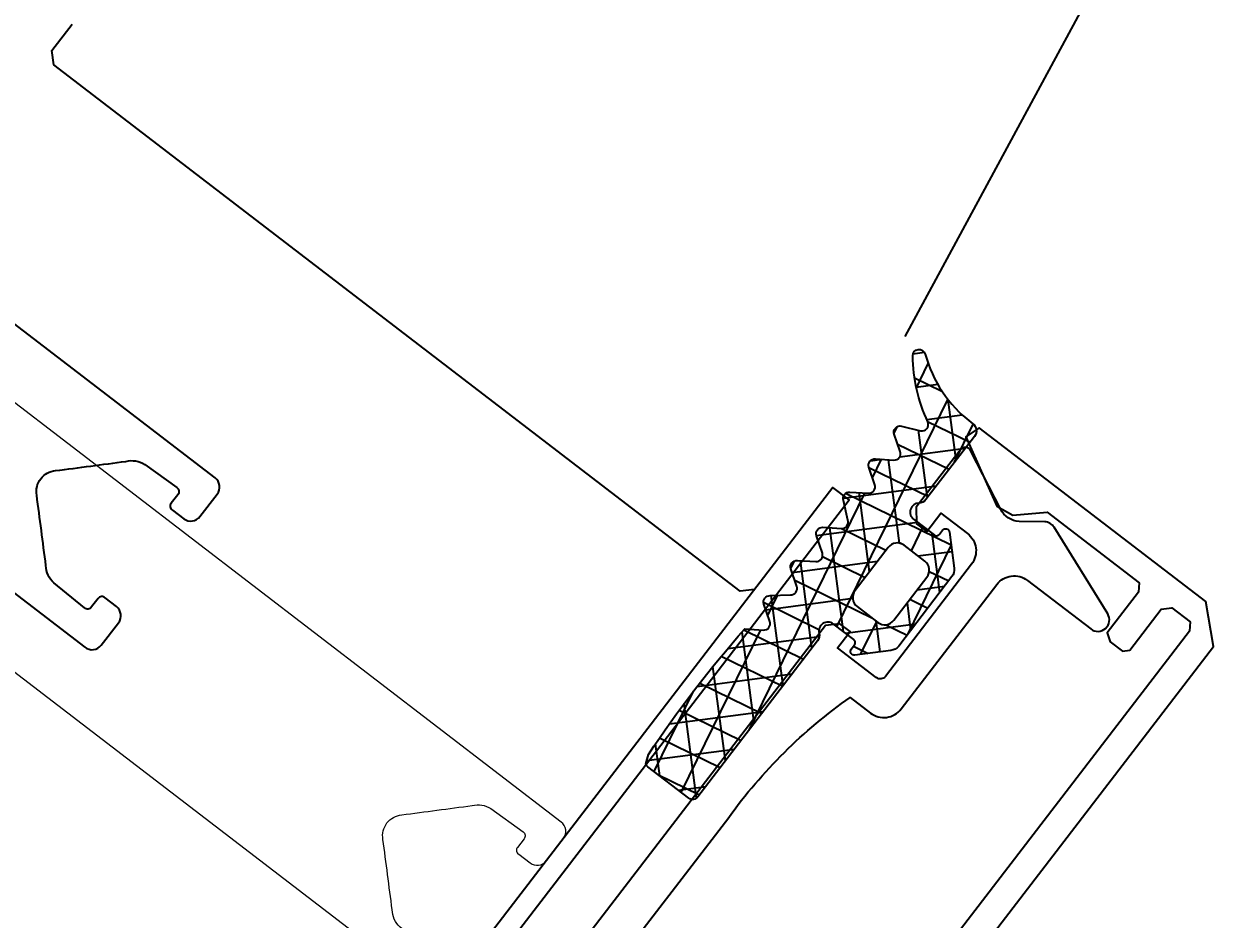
# Model space of a CAD drawing. Header units: millimetres. Extents: x -222892 to 671268, y 0 to 135099.
# Drawn here: x 80359.5 to 80416, y 109721.3 to 109763.7 of the extents above; entities that cross this region are included whole.
import ezdxf
from ezdxf import colors
from ezdxf.entities.mleader import LeaderData, LeaderLine
from ezdxf.math import Vec2, Vec3

# ---------------------------------------------------------------- set-up
doc = ezdxf.new("R2010")
doc.units = ezdxf.units.MM
for name, color, linetype in [('_TEXT', 7, 'Continuous'), ('АР_новое окно', 155, 'Continuous'), ('АР_Сущ Несущая стена', 216, 'Continuous')]:
    doc.layers.add(name, color=color, linetype=linetype)
doc.layers.add('АР_Окна', color=4, linetype='Continuous', lineweight=5)
doc.layers.add('АР_Подоконники', color=163, linetype='Continuous', lineweight=5)
doc.styles.add('ISOCPEUR', font='isocpeur.ttf', dxfattribs={"width": 0.85})

# ---------------------------------------------------------------- blocks, each defined once
blk = doc.blocks.new('_DotSmall')
at = {"color": 0, "linetype": 'ByBlock', "const_width": 0.5}
blk.add_lwpolyline([(-0.0625, 0, 1), (0.0625, 0, 1)], format="xyb", close=True, dxfattribs=at)
blk = doc.blocks.new('стойка витр.')
h = blk.add_hatch()
h.set_pattern_fill('ANSI37', scale=0.5, angle=-69.23283665521843)
h.set_pattern_definition([(335.7671633447816, (-69115.91679156918, 318510.7132420751), (0.6515825639889636, 1.447617495164233), []), (65.76716334478155, (-69115.91679156918, 318510.7132420751), (-1.447617495164233, 0.6515825639889636), [])])
edge = h.paths.add_edge_path()
edge.add_arc((-61.4231846681505, -46.18171078326122), 0.5487303657935584, 155.7657062155241, 200.7671633447816)
edge.add_line((-61.92355794899049, -45.95647403381008), (-61.2158101547102, -44.38418138318229))
edge.add_arc((-61.04906058835331, -44.45924160668073), 0.1828645893715156, 20.76716334478156, 155.7657062155241)
edge.add_line((-60.87807688978501, -44.39440310015198), (-60.79158864807687, -44.62247867199039))
edge.add_arc((-60.62063568932354, -44.55765182228788), 0.1828317201998032, 200.7671633447816, 290.7671633447816)
edge.add_line((-60.55580883962102, -44.72860478100483), (-59.41573388126562, -44.29627843504568))
edge.add_arc((-59.56703588945675, -43.89728440591716), 0.4267183308264255, -69.23283665521843, 72.29363907948373)
edge.add_arc((-59.30747769982554, -43.08429274379887), 0.4267017864716978, 200.7671633447816, 252.293639079486)
edge.add_line((-59.70645626049372, -43.23558888620755), (-63.00984306025202, -34.52432573194528))
edge.add_arc((-62.72490235927398, -34.41627373836673), 0.3047399585219917, 110.7671633447816, 200.7671633447816)
edge.add_line((-62.83295435277978, -34.13133303751965), (-60.55276270053582, -33.26666451912024))
edge.add_arc((-60.44481104638544, -33.55134061801073), 0.3044569814295733, 76.40287424864536, 110.7671633447816)
edge.add_line((-60.3732352333609, -33.25541671472456), (-60.07017099490622, -33.59351893464918))
edge.add_arc((-108.2133039044274, -55.86215009907028), 53.04387976268197, 16.71140087810911, 24.82292581145404)
edge.add_line((-57.40971669906867, -40.60932389061054), (-57.92081016927841, -41.32469074693654))
edge.add_arc((-57.67080742027611, -41.49902445886983), 0.304784542952794, 145.110888314415, 256.4234383751481)
edge.add_line((-57.74235391136608, -41.79529244099831), (-56.88543317024596, -41.99189640294935))
edge.add_arc((-56.95697966133594, -42.28816438507783), 0.304784542952794, -34.8891116855724, 76.4234383751481)
edge.add_line((-56.70697691233363, -42.46249809701112), (-57.17481998566655, -43.29191928954242))
edge.add_arc((-56.92481723669334, -43.46625300146843), 0.304784542952794, 145.1108883144276, 256.4234383751481)
edge.add_line((-56.99636372778332, -43.76252098359691), (-56.1394429866632, -43.95912494554796))
edge.add_arc((-56.21098947775317, -44.25539292764006), 0.3047845429175452, -34.88911168634446, 76.4234383742182)
edge.add_line((-55.96098672877997, -44.42972663955879), (-56.47208019898972, -45.14509349588479))
edge.add_arc((-56.22207744998741, -45.31942720781808), 0.304784542952794, 145.110888314415, 256.4234383752311)
edge.add_line((-56.29362394107739, -45.61569518994656), (-55.43668121195515, -45.81235713578644))
edge.add_arc((-55.50822770304512, -46.10862511790765), 0.3047845429466369, -34.88911168643649, 76.42343837776687)
edge.add_line((-55.25822495407192, -46.28295882984094), (-55.76931842428166, -46.99832568616694))
edge.add_arc((-55.51931567527936, -47.17265939811477), 0.3047845429466368, 145.1108883110316, 256.4234383751786)
edge.add_line((-55.59086216636933, -47.46892738023598), (-54.69071301640361, -47.77952769444528))
edge.add_arc((-54.76225950749358, -48.07579567657376), 0.304784542952794, -34.88911168566796, 76.42343837513553)
edge.add_line((-54.51225675849128, -48.25012938850705), (-55.0233282406989, -48.96555422872189))
edge.add_arc((-54.7733254917257, -49.13988794066245), 0.3047845429466368, 145.1108883109486, 256.4234383751578)
edge.add_line((-54.84487198281568, -49.43615592278366), (-53.98795124169555, -49.6327598847347))
edge.add_arc((-54.05949773284374, -49.92902786688501), 0.3047845429818857, -34.88911169317796, 76.42343837111807)
edge.add_line((-53.80949498384143, -50.10336157886923), (-54.32058845405118, -50.81872843519523))
edge.add_arc((-54.07058570504887, -50.99306214712851), 0.3047845429527939, 145.110888314415, 256.4234383750821)
edge.add_line((-54.14213219613885, -51.289330129257), (-53.29055360303028, -51.47184183257195))
edge.add_arc((-53.362076024001, -51.76811134383752), 0.3047803799531579, -43.67508993618791, 76.42790436632716)
edge.add_line((-53.141638296569, -51.97858292939782), (-53.80995652789716, -52.62318184232572))
edge.add_arc((-53.58948976171087, -52.83365406201483), 0.304801821276656, 136.3285933989482, 262.747126980386)
edge.add_arc((-54.63612651554286, -61.05759711530845), 7.985474883734515, 59.5860415328172, 82.74712698038475)
edge.add_arc((-50.74783774605021, -54.43386708250182), 0.3048115604497932, 253.2910110232634, 419.5860415328165)
edge.add_arc((-52.57053616183111, -60.50577614369104), 6.03477116777137, 73.29101102326332, 110.7671633447816)
edge.add_line((-54.71029190413537, -54.86308986830409), (-54.82445022999309, -54.90637969896488))
edge.add_arc((-54.97574411131791, -54.50740710097307), 0.4266954176128115, 200.7671633447816, 290.7671633447816)
edge.add_line((-55.37471671431558, -54.65870098416781), (-56.71485841512913, -51.12465313347639))
edge.add_arc((-56.31587985443184, -50.97335699107498), 0.4267017864716978, 149.2366398299847, 200.7671633447816)
edge.add_arc((-57.04912318740389, -50.53689152278093), 0.4266140358978636, -30.76336017001563, 40.01429570365114)
edge.add_arc((-57.04924751253566, -50.53686138928606), 0.4266898917694475, 40.00046259028549, 110.7671633447816)
edge.add_line((-57.20053943697712, -50.13789395169442), (-58.34061702035251, -50.57022129308461))
edge.add_arc((-58.27579017065, -50.74117425180884), 0.1828317201998032, 110.7671633447816, 200.7671633447816)
edge.add_line((-58.44674312937423, -50.80600110151136), (-58.36025488766609, -51.03407667334977))
edge.add_arc((-58.5312385862635, -51.09891517987853), 0.1828645893715156, 245.768620474039, 380.7671633447816)
edge.add_line((-58.60629032819998, -51.26566856380668), (-60.17861897521652, -50.55800074261788))
edge.add_arc((-59.95340767674497, -50.05761600615369), 0.5487303657759914, 200.7671633447816, 245.768620474038)
edge.add_line((-60.46648650063435, -50.25217996134597), (-61.93626349206897, -46.37627473846078))
edge = h.paths.add_edge_path(flags=16)
edge.add_arc((-59.3589242202288, -49.0410722918532), 0.5414973949664272, 200.7671633447816, 290.7671633447816)
edge.add_line((-60.77816753828665, -46.82561758724478), (-59.8652400081919, -49.23307164497237))
edge.add_arc((-60.27185175029445, -46.63361823412561), 0.5414973949664272, 110.7671633447816, 200.7671633447816)
edge.add_line((-59.31039323387085, -45.68990118378861), (-60.46385110344272, -46.12730244614795))
edge.add_arc((-59.11839388072258, -46.19621697176626), 0.5414973949664272, 20.76716334478156, 110.7671633447816)
edge.add_line((-57.69915056266473, -48.4116716763674), (-58.61207809275948, -46.00421761863981))
edge.add_arc((-58.20546635065693, -48.60367102949385), 0.5414973949664272, -69.23283665521843, 20.76716334478156)
edge.add_line((-59.16692486710963, -49.54738807983085), (-58.01346699753776, -49.10998681747151))
at = {"lineweight": 0, "ltscale": 100, "transparency": 33554687}
for points in [[(-91.4479567084054, -1.960141251613095), (-69.79711318280897, -59.05493725829001), (-67.79633972485317, -59.86096016635565), (-55.14222276612418, -55.06240889040782), (-55.17360051473952, -54.29197395897063), (-58.74284135404741, -53.81994964957266), (-59.49761640312499, -54.23655585793313), (-60.24856024209294, -55.69488708899735), (-65.37859903858043, -57.64024244590109), (-65.73629895772319, -57.38465222291416), (-66.6008891230158, -55.10466719327087), (-67.02936398953898, -55.00637070929224), (-67.71337109521846, -55.26575215648336), (-67.85490698204376, -55.58020167878567), (-66.99031681675115, -57.86018670842168), (-67.20262765098596, -58.33192996972502), (-68.22862381348386, -58.72099664351117), (-68.58632373265573, -58.46540642052423), (-90.15068845250062, -1.598661102303595)], [(-56.0608929025766, -41.98018508909445), (-55.7778211288678, -41.3512860444971), (-17.47126860445132, -26.8251079561378), (-16.84236955983215, -27.10817972981749), (-16.28037825660431, -28.59019029343472)]]:
    blk.add_lwpolyline(points, dxfattribs=at)
for points in [[(-68.06674346281216, -26.13747383952432), (-64.60831683766446, -35.257587909633, -0.08279896819570452), (-62.79196445917478, -43.13942544953898), (-63.93198596592993, -43.57173152618634, 0.4143260923033303), (-64.53356650879141, -44.90831919242919), (-61.89652362803463, -51.86238660132221, -0.4143260923197836), (-62.49810417322442, -53.19897426147509), (-66.03213605380733, -54.539109906269, 0.8270430078467679), (-65.84594417811604, -55.60071914693981), (-61.02268547978019, -55.59720897083025, 0.2496293600316565), (-60.5639567229955, -55.36182965500484), (-59.91132736596046, -54.3320132763838, -0.2673491356416615), (-58.97583718542592, -53.89078178507043), (-55.8782996214868, -54.15051325823879, 0.5512236456822476), (-55.5684323037276, -53.73866745794658), (-56.77889371593483, -50.54659564225585), (-57.45105016132584, -50.14953851031169), (-58.02103192274808, -50.36568055463431), (-57.63195425496087, -51.39170570910937), (-59.11396481856355, -51.95369701235177, -0.4143260923197838), (-60.45053247085889, -51.35207201584126), (-62.82818291042349, -45.08204070453939, -0.414362099391309), (-62.65124893639586, -44.68894855178223), (-60.48523126714281, -43.867575801356), (-60.13938200823031, -44.77960460352188), (-59.56940024680807, -44.56346255919925), (-59.28629948117305, -43.93455252060812), (-73.55412178576807, -6.30930235532287)], [(-33.2204523376422, -7.186144611914642), (-64.21182667926769, -18.93829823563283, 0.4143255057077639), (-64.53033920991584, -19.64587643784762), (-64.05480472955969, -20.89989428329136, 0.410627156480438), (-63.35370618529851, -21.2207818566676), (-62.72021259606117, -20.98055557451153, 0.4925517741577297), (-62.57218080674647, -20.68314875576471), (-62.75156135272118, -20.21010964907327, -0.4411110715409258), (-62.61002546586678, -19.89566012677096), (-60.83807044223067, -19.28752400128724, -0.2080566110632873), (-59.94503853938659, -19.40384657128016, -1.575399656426527e-05), (-56.87977393603069, -20.78551547546522, -0.4398191101055806), (-56.36006749374792, -22.15601788895583, -1.575399656426528e-05), (-57.73845635901671, -25.2227588602982, -0.2080566110632873), (-58.32981322327396, -25.9019745689875), (-60.05946139091975, -26.62167684709857, -0.4411110715409258), (-60.37391091321479, -26.48014096025872), (-60.5532914591895, -26.00710185356729, 0.4925517741577297), (-60.86130306290579, -25.88263065828505), (-61.49479665214312, -26.12285694043385, 0.410627156480438), (-61.80683951149695, -26.82793655114801), (-61.3313050311408, -28.08195439658448, 0.4143255057077639), (-60.62370682114852, -28.40042247599195), (-29.6323624739598, -16.64818975485105, 0.5239329190821609)]]:
    blk.add_lwpolyline(points, format="xyb", dxfattribs=at)
blk.add_lwpolyline([(-72.91737339223619, -0.2793946658493951), (-54.81141330953687, -48.02608389785019), (-53.89938450735644, -47.68023463893769), (-72.00534459005576, 0.06645459306309931)], close=True)
at = {"color": 7, "lineweight": 0, "ltscale": 100, "transparency": 33554687}
blk.add_lwpolyline([(-53.29055360303028, -51.47184183257923, -0.5779496213016146), (-53.141638296569, -51.97858292939782), (-53.80995652789716, -52.62318184232572, 0.615333828900983), (-53.62795459362678, -53.13601908472629, -0.1014034095220688), (-50.59355139863328, -54.17098724229436, -0.8870851218243345), (-50.83548992767464, -54.72580403192842, 0.1649969122064492), (-54.71037595931557, -54.86312174275372), (-54.82437231158838, -54.90635015161388, -0.4143043114941015), (-55.37473404189222, -54.65865529014263), (-56.71485869266326, -51.12465240150777, -0.2286961432583318), (-56.6825516007957, -50.75512261017138, 0.3190489133936659), (-56.72238630641368, -50.26258777469775, 0.3190018552396916), (-57.20057019143132, -50.1379056140504), (-58.34056270623114, -50.57020069668943, 0.4143996870833266), (-58.44672253300087, -50.80605541561818), (-58.36026571528055, -51.03404812018562, -0.6683385997492722), (-58.60634048073553, -51.26564599134144), (-60.17864607612137, -50.55798854513705, -0.1988829373258806), (-60.46647005763953, -50.25222332264093), (-61.93627993503469, -46.37623137718037, -0.1988829373551211), (-61.92357014780282, -45.95650113405281), (-61.21583272970747, -44.38423153456097, -0.6683385997492723), (-60.87806606217055, -44.39443165331613), (-60.79160924445023, -44.62242435788357, 0.4143996870833266), (-60.55575452549965, -44.72858418460964), (-59.41576201069984, -44.29628910197061, 0.7102015621310012), (-59.43724861560622, -43.49078250258754, -0.2286961432583318), (-59.70645598293049, -43.23558961817616), (-63.00981577733182, -34.52439767894975, -0.414362099440266), (-62.83288180333329, -34.13130552614166), (-60.55286778177833, -33.26670436685527, -0.1511707915363169), (-60.3732352333609, -33.25541671472456), (-60.07017099493532, -33.59351893464918, -0.03540799054371244), (-57.40971669906867, -40.60932389061054), (-57.92081016927841, -41.32469074693654, 0.527867958552825), (-57.74235391136608, -41.79529244099831), (-56.88543317024596, -41.99189640294935, -0.5278679585528249), (-56.70697691233363, -42.46249809701112), (-57.17481998566655, -43.29191928953514, 0.527867958552825), (-56.99636372778332, -43.76252098359691), (-56.1394429866632, -43.95912494554796, -0.5278679585528249), (-55.96098672877997, -44.42972663955879), (-56.47208019898972, -45.14509349588479, 0.527867958552825), (-56.29362394107739, -45.61569518994656), (-55.43668121195515, -45.81235713578644, -0.5278679585717272), (-55.25822495407192, -46.28295882984094), (-55.76931842428166, -46.99832568616694, 0.5278679585717273), (-55.59086216636933, -47.46892738023598), (-54.69071301640361, -47.77952769444528, -0.5278679585528249), (-54.51225675849128, -48.25012938850705), (-55.02332824072801, -48.96555422872189, 0.5278679585717273), (-54.84487198281568, -49.43615592278366), (-53.98795124169555, -49.6327598847347, -0.5278679585717272), (-53.80949498384143, -50.10336157886923), (-54.32058845405118, -50.81872843519523, 0.5278679585528251), (-54.14213219613885, -51.289330129257)], format="xyb", close=True, dxfattribs=at)
at = {"color": 7}
blk.add_lwpolyline([(-57.69915056266473, -48.4116716763674), (-58.61207809275948, -46.00421761863981, 0.414213562373095), (-59.31039323387085, -45.68990118378861), (-60.46385110341362, -46.12730244614795, 0.414213562373095), (-60.77816753828665, -46.82561758724478), (-59.8652400081919, -49.23307164497237, 0.414213562373095), (-59.16692486710963, -49.54738807983085), (-58.01346699753776, -49.10998681747151, 0.414213562373095)], format="xyb", close=True, dxfattribs=at)
blk = doc.blocks.new('A$Cec9b444d')
at = {"layer": 'АР_новое окно', "ltscale": 150}
h = blk.add_hatch(dxfattribs=at)
h.set_pattern_fill('ANSI37', color=256, scale=0.4999999999999999, angle=18.95267469965028)
h.set_pattern_definition([(63.95267469965028, (-320877.3501014872, -59759.14864961562), (-1.426260249023139, 0.6970924989242495), []), (153.9526746996502, (-320877.3501014872, -59759.14864961562), (-0.6970924989242495, -1.426260249023139), [])])
edge = h.paths.add_edge_path()
edge.add_arc((4748.62205823868, -2851.969586280037), 0.5487303657935583, 277.5016349936448, 322.5030921229022)
edge.add_line((4748.693697448367, -2852.51362013664), (4746.98421281526, -2852.738727685761))
edge.add_arc((4746.960339024195, -2852.557428217673), 0.1828645893715156, 142.5030921229023, 277.5016349936448)
edge.add_line((4746.815256785922, -2852.446115140085), (4746.963737571115, -2852.252589589213))
edge.add_arc((4746.81868141602, -2852.141296523754), 0.1828317201998032, 322.5030921229022, 412.5030921229022)
edge.add_line((4746.929974481453, -2851.996240368718), (4745.962603742895, -2851.254033635881))
edge.add_arc((4745.702852353246, -2851.592586066845), 0.4267183308264255, 52.50309212290225, 194.0295678576044)
edge.add_arc((4744.874889116561, -2851.799474382657), 0.4267017864716978, 322.5030921229022, 374.0295678576066)
edge.add_line((4745.213428422378, -2852.059215702081), (4739.542259068801, -2859.450853426912))
edge.add_arc((4739.300482601102, -2859.265352548069), 0.3047399585219916, 232.5030921229022, 322.5030921229022)
edge.add_line((4739.114981722318, -2859.507129015659), (4737.18020483193, -2858.022688379542))
edge.add_arc((4737.365533450689, -2857.78113643066), 0.3044569814295733, 198.138803026766, 232.5030921229022)
edge.add_line((4737.076206425183, -2857.875920004304), (4737.204342759185, -2857.440326014812))
edge.add_arc((4781.466932095957, -2886.671753716545), 53.04387976268197, 138.4473296562298, 146.5588545895747)
edge.add_line((4741.771742153685, -2851.487310055672), (4742.648986138737, -2851.545698968298))
edge.add_arc((4742.665751010114, -2851.241375855892), 0.3047845429527939, 266.8468170925357, 378.1593671532688)
edge.add_line((4742.955355244776, -2851.146386357294), (4742.67181860897, -2850.314176497604))
edge.add_arc((4742.961422843722, -2850.219186998931), 0.3047845429527939, 86.84681709254826, 198.1593671532688)
edge.add_line((4742.978187715009, -2849.914863886601), (4743.929682867124, -2849.876475980624))
edge.add_arc((4743.946447738517, -2849.572152868238), 0.3047845429527939, 266.8468170925482, 378.1593671532688)
edge.add_line((4744.236051973268, -2849.477163369565), (4743.952515337463, -2848.644953509874))
edge.add_arc((4744.242119572127, -2848.549964011278), 0.3047845429175451, 86.84681709177622, 198.1593671523389)
edge.add_line((4744.258884443432, -2848.245640898969), (4745.136128428484, -2848.304029811595))
edge.add_arc((4745.15289329985, -2847.999706699178), 0.3047845429527939, 266.8468170925357, 378.1593671533518)
edge.add_line((4745.442497534523, -2847.904717200593), (4745.158998647124, -2847.072458140705))
edge.add_arc((4745.448602881876, -2846.977468642032), 0.3047845429466368, 86.84681709168416, 198.1593671558875)
edge.add_line((4745.465367753181, -2846.673145529721), (4746.342611738232, -2846.731534442347))
edge.add_arc((4746.359376609598, -2846.42721132993), 0.3047845429466368, 266.8468170891522, 378.1593671532992)
edge.add_line((4746.648980844262, -2846.332221831332), (4746.439657627132, -2845.403284353259))
edge.add_arc((4746.729261861892, -2845.308294854596), 0.3047845429527939, 86.84681709245274, 198.1593671532562)
edge.add_line((4746.746026733179, -2845.003971742267), (4747.623308466638, -2845.062311454697))
edge.add_arc((4747.640073338021, -2844.7579883423), 0.3047845429466368, 266.8468170890692, 378.1593671532785)
edge.add_line((4747.929677572685, -2844.662998843703), (4747.646140936879, -2843.830788984012))
edge.add_arc((4747.935745171681, -2843.735799485393), 0.3047845429818856, 86.8468170849427, 198.1593671492387)
edge.add_line((4747.952510043053, -2843.431476372985), (4748.829754028105, -2843.489865285611))
edge.add_arc((4748.846518899392, -2843.185542173281), 0.3047845429527939, 266.8468170925357, 378.1593671532027)
edge.add_line((4749.136123134143, -2843.090552674607), (4748.84341129095, -2842.270298812138))
edge.add_arc((4749.133004165213, -2842.175288037917), 0.3047803799531579, 78.06083884193278, 198.1638331444479)
edge.add_line((4749.196054978291, -2841.877100722669), (4750.095813163087, -2842.106430672284))
edge.add_arc((4750.158849240912, -2841.808218326585), 0.3048018212766559, 258.0645221770689, 384.4830557585067)
edge.add_arc((4757.703696343302, -2838.372527705936), 7.985474883734515, 181.3219703109379, 204.4830557585054)
edge.add_arc((4750.025077332908, -2838.549725889011), 0.3048115604497932, 375.026939801384, 541.3219703109372)
edge.add_arc((4756.147871853644, -2836.906042093523), 6.03477116777137, 195.026939801384, 232.5030921229022)
edge.add_line((4752.474394321087, -2841.693946213068), (4752.571259376461, -2841.768265079088))
edge.add_arc((4752.311521938884, -2842.106799325355), 0.4266954176128115, 322.5030921229022, 412.5030921229022)
edge.add_line((4752.650056189414, -2842.366536766329), (4750.349335443228, -2845.365229487666))
edge.add_arc((4750.010796137394, -2845.105488168219), 0.4267017864716978, 270.9725686081053, 322.5030921229022)
edge.add_arc((4750.025280072094, -2845.958681057274), 0.4266140358978636, 90.97256860810504, 161.7502244817718)
edge.add_arc((4750.025319839749, -2845.958802643884), 0.4266898917694475, 161.7363913684062, 232.5030921229022)
edge.add_line((4749.76558576161, -2846.297332511509), (4750.732958727502, -2847.039540953298))
edge.add_arc((4750.844251792938, -2846.894484798263), 0.1828317201998032, 232.5030921229022, 322.5030921229022)
edge.add_line((4750.989307948013, -2847.0057778637), (4751.137788733207, -2846.812252312828))
edge.add_arc((4751.282870971587, -2846.92356539036), 0.1828645893715156, 367.5045492521597, 502.5030921229022)
edge.add_line((4751.464169225044, -2846.899682377888), (4751.689363724125, -2848.609155558981))
edge.add_arc((4751.145333512115, -2848.680822439959), 0.5487303657759913, 322.5030921229022, 367.5045492521587)
edge.add_line((4751.580688606156, -2849.014844825812), (4749.05741333275, -2852.303608665923))
edge = h.paths.add_edge_path(flags=16)
edge.add_arc((4749.968080646016, -2848.709932446829), 0.5414973949664271, 322.5030921229022, 412.5030921229022)
edge.add_line((4748.830406738392, -2851.082312944087), (4750.397697202535, -2849.039551989795))
edge.add_arc((4748.400790181846, -2850.752693401087), 0.5414973949664271, 232.5030921229022, 322.5030921229022)
edge.add_line((4747.09244429902, -2850.431390739001), (4748.071170638868, -2851.182309957596))
edge.add_arc((4747.422063841997, -2850.001774182492), 0.5414973949664271, 142.5030921229023, 232.5030921229022)
edge.add_line((4748.55973774962, -2847.629393685234), (4746.992447285477, -2849.672154639526))
edge.add_arc((4748.989354306168, -2847.959013228233), 0.5414973949664271, 52.50309212290225, 142.5030921229023)
edge.add_line((4750.297700189012, -2848.280315890342), (4749.318973849164, -2847.529396671747))
blk.add_line((4749.366469058805, -2837.632204794252), (6052.354293236519, -427.3743804523598), dxfattribs=at)
for points in [[(4742.228145992398, -2849.619080520628), (4741.54438184418, -2849.709137319564), (4709.040696243947, -2824.770969011499), (4708.950639445051, -2824.087204863282), (4709.915451636032, -2822.82969662405)], [(4726.805616801636, -2900.765867193054), (4763.975227181478, -2852.320074593284), (4763.608317714614, -2850.194481781458), (4752.871109271891, -2841.956452574725), (4752.232373523217, -2842.388391447703), (4753.708364392036, -2845.672251687248), (4754.459695739508, -2846.095036873662), (4756.094979639887, -2845.966611042982), (4760.447894668019, -2849.306347002026), (4760.418671900374, -2849.745005894706), (4758.934365778812, -2851.679607462606), (4759.076146396743, -2852.095721829573), (4759.656536707133, -2852.541021215774), (4759.998418781224, -2852.495992816286), (4761.482724902873, -2850.561391248308), (4761.995610362468, -2850.493818323204), (4762.866183528036, -2851.16175796531), (4762.836960760411, -2851.600416858009), (4725.815814966289, -2899.852705020771)]]:
    blk.add_lwpolyline(points, dxfattribs=at)
for points in [[(4684.224014094978, -2832.186825144704), (4710.520622580991, -2852.362721172186, 0.4143255057077639), (4711.289943909624, -2852.261420443164), (4712.106329254389, -2851.197367452293, 0.410627156480438), (4712.010456788064, -2850.432307667856), (4711.472927955572, -2850.019893375563, 0.4925517741577297), (4711.142123506799, -2850.050432582076), (4710.834167606736, -2850.451813374355, -0.4411110715409258), (4710.492285532704, -2850.496841773735), (4709.043019722831, -2849.309709613774, -0.2080566110632873), (4708.672210599661, -2848.48901630081, -1.575399656426527e-05), (4708.234949623748, -2845.155300822791, -0.4398191101055806), (4709.127168254825, -2843.992408925021, -1.575399656426528e-05), (4712.460414039253, -2843.551581759882, -0.2080566110632873), (4713.349131096795, -2843.697248885709), (4714.87102822714, -2844.789715488238, -0.4411110715409258), (4714.91605662658, -2845.131597562337), (4714.608100726517, -2845.532978354615, 0.4925517741577297), (4714.664255951497, -2845.860408984175), (4715.201784783989, -2846.272823276467, 0.410627156480438), (4715.965578027031, -2846.16733448396), (4716.78196337179, -2845.10328149308, 0.4143255057077639), (4716.680614313656, -2844.333966529713), (4690.383954334035, -2824.158137617525, 0.5239329190821609)], [(4735.06935251596, -2868.163179942646), (4741.006690247506, -2860.424626070362, -0.08279896819570452), (4746.754636162586, -2854.733965588024), (4747.721961546657, -2855.476137523011, 0.4143260923033303), (4749.175138954673, -2855.284718714757), (4753.702346234812, -2849.384087992233, -0.4143260923197836), (4755.155523638869, -2849.192669189169), (4758.154202809275, -2851.493379538653, 0.8270430078467679), (4758.959143885573, -2850.776614962147), (4756.419100014346, -2846.67636936892, 0.2496293600316565), (4755.977620624762, -2846.410039792665), (4754.758494565622, -2846.396679279527, -0.2673491356416615), (4753.891162796741, -2845.833152253103), (4752.482739127265, -2843.062133998831, 0.5512236456822476), (4751.969480141059, -2843.015230577955), (4749.891391173358, -2845.723751493402), (4749.90725915371, -2846.504262134155), (4750.390897245599, -2846.875329227476), (4751.058855761996, -2846.004731461734), (4752.316364001184, -2846.969543652734, -0.4143260923197838), (4752.507734474901, -2848.422727422052), (4748.425845455087, -2853.742943234103, -0.414362099391309), (4747.998459710685, -2853.799232640079), (4746.160561161039, -2852.389121062975), (4746.754306258781, -2851.615250915639), (4746.270668166806, -2851.244183822394), (4745.586879418532, -2851.334221747088), (4721.092249664131, -2883.259812054981)]]:
    blk.add_lwpolyline(points, format="xyb", dxfattribs=at)
for points in [[(4748.843411291036, -2842.27029881206, -0.5779496213016146), (4749.196054978291, -2841.877100722669), (4750.095813163085, -2842.106430672283, 0.615333828900983), (4750.436237774962, -2841.681886416823, -0.1014034095220688), (4749.720347508986, -2838.556784344225, -0.8870851218243345), (4750.319469779635, -2838.470712126249, 0.1649969122064492), (4752.47446564321, -2841.694000934264), (4752.571193261552, -2841.768214352957, -0.4143043114941015), (4752.650026441876, -2842.3665755384), (4750.349334966664, -2845.365230108745, -0.2286961432583318), (4750.018063046538, -2845.532128070908, 0.3190489133936659), (4749.620124571587, -2845.825082569251, 0.3190018552396916), (4749.765611857219, -2846.29735253314), (4750.732912641148, -2847.039505593961, 0.4143996870833266), (4750.989343307383, -2847.005731777335), (4751.137770144724, -2846.812276540559, -0.6683385997492722), (4751.464176408057, -2846.899736904928), (4751.689367605559, -2848.609185023776, -0.1988829373258806), (4751.580716835037, -2849.014808033082), (4749.057385103935, -2852.303645458553, -0.1988829373551211), (4748.693726913218, -2852.513616256671), (4746.984267342581, -2852.738720505548, -0.6683385997492723), (4746.815275374405, -2852.446090912354), (4746.963702211748, -2852.252635675577, 0.4143996870833266), (4746.929928395099, -2851.99620500938), (4745.962627611172, -2851.25405194856, 0.7102015621310012), (4745.288861268335, -2851.696026462681, -0.2286961432583318), (4745.213428898835, -2852.059215081057), (4739.542305907426, -2859.450792378819, -0.414362099440266), (4739.114920163045, -2859.507081784818), (4737.180293994952, -2858.022756789079, -0.1511707915363169), (4737.076206425183, -2857.875920004304), (4737.204342759118, -2857.440326014912, -0.03540799054371244), (4741.771742153685, -2851.487310055672), (4742.648986138738, -2851.5456989683, 0.527867958552825), (4742.955355244776, -2851.146386357294), (4742.671818608971, -2850.314176497604, -0.5278679585528249), (4742.978187715009, -2849.914863886601), (4743.929682867212, -2849.876475980549, 0.527867958552825), (4744.236051973268, -2849.477163369565), (4743.952515337462, -2848.644953509874, -0.5278679585528249), (4744.258884443432, -2848.245640898969), (4745.136128428476, -2848.304029811586, 0.527867958552825), (4745.442497534523, -2847.904717200593), (4745.158998647212, -2847.072458140627, -0.5278679585717272), (4745.465367753181, -2846.673145529721), (4746.342611738224, -2846.731534442339, 0.5278679585717273), (4746.648980844262, -2846.332221831332), (4746.43965762713, -2845.403284353258, -0.5278679585528249), (4746.746026733179, -2845.003971742267), (4747.623308466647, -2845.062311454705, 0.5278679585717273), (4747.929677572685, -2844.662998843703), (4747.64614093688, -2843.830788984012, -0.5278679585717272), (4747.952510043053, -2843.431476372985), (4748.829754028106, -2843.48986528561, 0.5278679585528251), (4749.136123134143, -2843.090552674607)], [(4748.55973774962, -2847.629393685234), (4746.992447285478, -2849.672154639527, 0.414213562373095), (4747.09244429902, -2850.431390739001), (4748.071170638848, -2851.182309957574, 0.414213562373095), (4748.830406738392, -2851.082312944087), (4750.397697202536, -2849.039551989795, 0.414213562373095), (4750.297700189012, -2848.280315890342), (4749.318973849166, -2847.529396671747, 0.414213562373095)]]:
    blk.add_lwpolyline(points, format="xyb", close=True, dxfattribs=at)
blk.add_lwpolyline([(4715.628992255211, -2885.89003138891), (4746.712838066203, -2845.376247898245), (4745.938967918992, -2844.78250280049), (4714.855122107911, -2885.296286291234)], close=True, dxfattribs=at)
at = {"layer": 'АР_новое окно', "ltscale": 150, "rotation": 121.7359287781207}
blk.add_blockref('стойка витр.', (4677.036464147677, -2824.022122275456), dxfattribs=at)

msp = doc.modelspace()

# ---------------------------------------------------------------- linework, layer by layer
at = {"layer": 'АР_Подоконники', "ltscale": 100}
msp.add_arc((72770.91306333517, 115478.5601402702), 8924.05480828957, 271.1088337123351, 356.4039573748495, dxfattribs=at)
at = {"layer": 'АР_Сущ Несущая стена', "ltscale": 100}
for centre, radius, start, end in [((72738.563808896, 115505.873757868), 9805.264059527553, 273.2047159643546, 356.1549052783411), ((72739.64332639205, 115515.0715942176), 9162.045179755698, 273.4231994982844, 355.8268411845256)]:
    msp.add_arc(centre, radius, start, end, dxfattribs=at)

# ---------------------------------------------------------------- block references
at = {"layer": 'АР_Окна', "ltscale": 100}
msp.add_blockref('A$Cec9b444d', (75651.90621783369, 112586.4970597865), dxfattribs=at)

# ---------------------------------------------------------------- leaders
at = {"layer": '_TEXT'}
ml = msp.add_multileader_mtext('Standard', dxfattribs=at)
ml.set_content('+8,260', color=256, style='ISOCPEUR')
ml.set_leader_properties(color=256, linetype='Continuous', lineweight=-1)
ml.set_arrow_properties(name='DOTSMALL')
ml.build(insert=Vec2(0, 0))
ml.multileader.update_dxf_attribs({"has_dogleg": 0, "has_text_frame": 1, "text_left_attachment_type": 4, "text_right_attachment_type": 4, "dogleg_length": 0, "arrow_head_size": 180})
ctx = ml.context
ctx.base_point, ctx.char_height, ctx.arrow_head_size, ctx.landing_gap_size, ctx.plane_origin = Vec3(217551.6143983618, 129062.3890569006), 250, 180, 50, Vec3(226918.2582751394, 128243.6210549465)
ctx.left_attachment, ctx.right_attachment, ctx.text_align_type = 4, 4, 1
notes = []
notes.append((ctx, [(0, (0, 0, 0), (0, 0), (1, 0), 1, [])]))
ctx.mtext.insert, ctx.mtext.width, ctx.mtext.alignment, ctx.mtext.line_spacing_style, ctx.mtext.flow_direction = Vec3(217989.4268983618, 129395.722390234), 852.6970314602484, 2, 2, 5
ml = msp.add_multileader_mtext('Standard', dxfattribs=at)
ml.set_content('+4,080', color=256, style='ISOCPEUR')
ml.set_leader_properties(color=256, linetype='Continuous', lineweight=-1)
ml.set_arrow_properties(name='DOTSMALL')
ml.build(insert=Vec2(0, 0))
ml.multileader.update_dxf_attribs({"has_dogleg": 0, "has_text_frame": 1, "text_left_attachment_type": 4, "text_right_attachment_type": 4, "dogleg_length": 0, "arrow_head_size": 180})
ctx = ml.context
ctx.base_point, ctx.char_height, ctx.arrow_head_size, ctx.landing_gap_size, ctx.plane_origin = Vec3(87764.17855758959, 128875.8656331683), 250, 180, 50, Vec3(86462.73668141075, 127317.1117672203)
ctx.left_attachment, ctx.right_attachment, ctx.text_align_type = 4, 4, 1
notes.append((ctx, [(0, (0, 0, 0), (0, 0), (1, 0), 1, [])]))
ctx.mtext.insert, ctx.mtext.width, ctx.mtext.alignment, ctx.mtext.line_spacing_style, ctx.mtext.flow_direction = Vec3(88212.61605758959, 129209.1989665016), 852.6970314602484, 2, 2, 5
ml = msp.add_multileader_mtext('Standard', dxfattribs=at)
ml.set_content('+2,045', color=256, style='ISOCPEUR')
ml.set_leader_properties(color=256, linetype='Continuous', lineweight=-1)
ml.set_arrow_properties(name='DOTSMALL')
ml.build(insert=Vec2(0, 0))
ml.multileader.update_dxf_attribs({"has_dogleg": 0, "has_text_frame": 1, "text_left_attachment_type": 4, "text_right_attachment_type": 4, "dogleg_length": 0, "arrow_head_size": 180})
ctx = ml.context
ctx.base_point, ctx.char_height, ctx.arrow_head_size, ctx.landing_gap_size, ctx.plane_origin = Vec3(82361.76101800078, 128875.8656331683), 250, 180, 50, Vec3(81060.31914182194, 127317.1117672203)
ctx.left_attachment, ctx.right_attachment, ctx.text_align_type = 4, 4, 1
notes.append((ctx, [(0, (0, 0, 0), (0, 0), (1, 0), 1, [])]))
ctx.mtext.insert, ctx.mtext.width, ctx.mtext.alignment, ctx.mtext.line_spacing_style, ctx.mtext.flow_direction = Vec3(82810.19851800078, 129209.1989665016), 852.6970314602484, 2, 2, 5
ml = msp.add_multileader_mtext('Standard', dxfattribs=at)
ml.set_content('+6,175', color=256, style='ISOCPEUR')
ml.set_leader_properties(color=256, linetype='Continuous', lineweight=-1)
ml.set_arrow_properties(name='DOTSMALL')
ml.build(insert=Vec2(0, 0))
ml.multileader.update_dxf_attribs({"has_dogleg": 0, "has_text_frame": 1, "text_left_attachment_type": 4, "text_right_attachment_type": 4, "dogleg_length": 0, "arrow_head_size": 180})
ctx = ml.context
ctx.base_point, ctx.char_height, ctx.arrow_head_size, ctx.landing_gap_size, ctx.plane_origin = Vec3(222793.0128863436, 128796.4460044858), 250, 180, 50, Vec3(232159.6567631213, 127977.6780025317)
ctx.left_attachment, ctx.right_attachment, ctx.text_align_type = 4, 4, 1
notes.append((ctx, [(0, (0, 0, 0), (0, 0), (1, 0), 1, [])]))
ctx.mtext.insert, ctx.mtext.width, ctx.mtext.alignment, ctx.mtext.line_spacing_style, ctx.mtext.flow_direction = Vec3(223209.5753863436, 129129.7793378192), 852.6970314602484, 2, 2, 5
ml = msp.add_multileader_mtext('Standard', dxfattribs=at)
ml.set_content('+6,175', color=256, style='ISOCPEUR')
ml.set_leader_properties(color=256, linetype='Continuous', lineweight=-1)
ml.set_arrow_properties(name='DOTSMALL')
ml.build(insert=Vec2(0, 0))
ml.multileader.update_dxf_attribs({"has_dogleg": 0, "has_text_frame": 1, "text_left_attachment_type": 4, "text_right_attachment_type": 4, "dogleg_length": 0, "arrow_head_size": 180})
ctx = ml.context
ctx.base_point, ctx.char_height, ctx.arrow_head_size, ctx.landing_gap_size, ctx.plane_origin = Vec3(249011.2140361817, 126512.8812880571), 250, 180, 50, Vec3(258377.8579129594, 125694.113286103)
ctx.left_attachment, ctx.right_attachment, ctx.text_align_type = 4, 4, 1
notes.append((ctx, [(0, (0, 0, 0), (0, 0), (1, 0), 1, [])]))
ctx.mtext.insert, ctx.mtext.width, ctx.mtext.alignment, ctx.mtext.line_spacing_style, ctx.mtext.flow_direction = Vec3(249427.7765361817, 126846.2146213904), 852.6970314602484, 2, 2, 5
ml = msp.add_multileader_mtext('Standard', dxfattribs=at)
ml.set_content('+2,045', color=256, style='ISOCPEUR')
ml.set_leader_properties(color=256, linetype='Continuous', lineweight=-1)
ml.set_arrow_properties(name='DOTSMALL')
ml.build(insert=Vec2(0, 0))
ml.multileader.update_dxf_attribs({"has_dogleg": 0, "has_text_frame": 1, "text_left_attachment_type": 4, "text_right_attachment_type": 4, "dogleg_length": 0, "arrow_head_size": 180})
ctx = ml.context
ctx.base_point, ctx.char_height, ctx.arrow_head_size, ctx.landing_gap_size, ctx.plane_origin = Vec3(113079.9545436751, 126340.2993196389), 250, 180, 50, Vec3(111778.5126674963, 124781.5454536909)
ctx.left_attachment, ctx.right_attachment, ctx.text_align_type = 4, 4, 1
notes.append((ctx, [(0, (0, 0, 0), (0, 0), (1, 0), 1, [])]))
ctx.mtext.insert, ctx.mtext.width, ctx.mtext.alignment, ctx.mtext.line_spacing_style, ctx.mtext.flow_direction = Vec3(113528.3920436751, 126673.6326529723), 852.6970314602484, 2, 2, 5
ml = msp.add_multileader_mtext('Standard', dxfattribs=at)
ml.set_content('+4,080', color=256, style='ISOCPEUR')
ml.set_leader_properties(color=256, linetype='Continuous', lineweight=-1)
ml.set_arrow_properties(name='DOTSMALL')
ml.build(insert=Vec2(0, 0))
ml.multileader.update_dxf_attribs({"has_dogleg": 0, "has_text_frame": 1, "text_left_attachment_type": 4, "text_right_attachment_type": 4, "dogleg_length": 0, "arrow_head_size": 180})
ctx = ml.context
ctx.base_point, ctx.char_height, ctx.arrow_head_size, ctx.landing_gap_size, ctx.plane_origin = Vec3(83222.13444079482, 124964.6175387829), 250, 180, 50, Vec3(81920.69256461598, 123405.8636728349)
ctx.left_attachment, ctx.right_attachment, ctx.text_align_type = 4, 4, 1
notes.append((ctx, [(0, (0, 0, 0), (0, 0), (1, 0), 1, [])]))
ctx.mtext.insert, ctx.mtext.width, ctx.mtext.alignment, ctx.mtext.line_spacing_style, ctx.mtext.flow_direction = Vec3(83670.57194079482, 125297.9508721163), 852.6970314602484, 2, 2, 5
ml = msp.add_multileader_mtext('Standard', dxfattribs=at)
ml.set_content('+4,090', color=256, style='ISOCPEUR')
ml.set_leader_properties(color=256, linetype='Continuous', lineweight=-1)
ml.set_arrow_properties(name='DOTSMALL')
ml.build(insert=Vec2(0, 0))
ml.multileader.update_dxf_attribs({"has_dogleg": 0, "has_text_frame": 1, "text_left_attachment_type": 4, "text_right_attachment_type": 4, "dogleg_length": 0, "arrow_head_size": 180})
ctx = ml.context
ctx.base_point, ctx.char_height, ctx.arrow_head_size, ctx.landing_gap_size, ctx.plane_origin = Vec3(100162.7295763729, 121154.7753958358), 250, 180, 50, Vec3(98861.28770019411, 119596.0215298878)
ctx.left_attachment, ctx.right_attachment, ctx.text_align_type = 4, 4, 1
notes.append((ctx, [(0, (0, 0, 0), (0, 0), (1, 0), 1, [])]))
ctx.mtext.insert, ctx.mtext.width, ctx.mtext.alignment, ctx.mtext.line_spacing_style, ctx.mtext.flow_direction = Vec3(100611.1670763729, 121488.1087291691), 852.6970314602484, 2, 2, 5
ml = msp.add_multileader_mtext('Standard', dxfattribs=at)
ml.set_content('+8,260', color=256, style='ISOCPEUR')
ml.set_leader_properties(color=256, linetype='Continuous', lineweight=-1)
ml.set_arrow_properties(name='DOTSMALL')
ml.build(insert=Vec2(0, 0))
ml.multileader.update_dxf_attribs({"has_dogleg": 0, "has_text_frame": 1, "text_left_attachment_type": 4, "text_right_attachment_type": 4, "dogleg_length": 0, "arrow_head_size": 180})
ctx = ml.context
ctx.base_point, ctx.char_height, ctx.arrow_head_size, ctx.landing_gap_size, ctx.plane_origin = Vec3(199862.1649124452, 120820.9209232761), 250, 180, 50, Vec3(209228.8087892229, 120002.152921322)
ctx.left_attachment, ctx.right_attachment, ctx.text_align_type = 4, 4, 1
notes.append((ctx, [(0, (0, 0, 0), (0, 0), (1, 0), 1, [])]))
ctx.mtext.insert, ctx.mtext.width, ctx.mtext.alignment, ctx.mtext.line_spacing_style, ctx.mtext.flow_direction = Vec3(200299.9774124452, 121154.2542566095), 852.6970314602484, 2, 2, 5
ml = msp.add_multileader_mtext('Standard', dxfattribs=at)
ml.set_content('+4,090', color=256, style='ISOCPEUR')
ml.set_leader_properties(color=256, linetype='Continuous', lineweight=-1)
ml.set_arrow_properties(name='DOTSMALL')
ml.build(insert=Vec2(0, 0))
ml.multileader.update_dxf_attribs({"has_dogleg": 0, "has_text_frame": 1, "text_left_attachment_type": 4, "text_right_attachment_type": 4, "dogleg_length": 0, "arrow_head_size": 180})
ctx = ml.context
ctx.base_point, ctx.char_height, ctx.arrow_head_size, ctx.landing_gap_size, ctx.plane_origin = Vec3(113218.2260377183, 120570.9626496358), 250, 180, 50, Vec3(111916.7841615395, 119012.2087836878)
ctx.left_attachment, ctx.right_attachment, ctx.text_align_type = 4, 4, 1
notes.append((ctx, [(0, (0, 0, 0), (0, 0), (1, 0), 1, [])]))
ctx.mtext.insert, ctx.mtext.width, ctx.mtext.alignment, ctx.mtext.line_spacing_style, ctx.mtext.flow_direction = Vec3(113666.6635377183, 120904.2959829691), 852.6970314602484, 2, 2, 5
ml = msp.add_multileader_mtext('Standard', dxfattribs=at)
ml.set_content('+8,260', color=256, style='ISOCPEUR')
ml.set_leader_properties(color=256, linetype='Continuous', lineweight=-1)
ml.set_arrow_properties(name='DOTSMALL')
ml.build(insert=Vec2(0, 0))
ml.multileader.update_dxf_attribs({"has_dogleg": 0, "has_text_frame": 1, "text_left_attachment_type": 4, "text_right_attachment_type": 4, "dogleg_length": 0, "arrow_head_size": 180})
ctx = ml.context
ctx.base_point, ctx.char_height, ctx.arrow_head_size, ctx.landing_gap_size, ctx.plane_origin = Vec3(248252.5895821416, 119320.827540012), 250, 180, 50, Vec3(257619.2334589193, 118502.0595380578)
ctx.left_attachment, ctx.right_attachment, ctx.text_align_type = 4, 4, 1
notes.append((ctx, [(0, (0, 0, 0), (0, 0), (1, 0), 1, [])]))
ctx.mtext.insert, ctx.mtext.width, ctx.mtext.alignment, ctx.mtext.line_spacing_style, ctx.mtext.flow_direction = Vec3(248690.4020821416, 119654.1608733453), 852.6970314602484, 2, 2, 5
ml = msp.add_multileader_mtext('Standard', dxfattribs=at)
ml.set_content('+8,260', color=256, style='ISOCPEUR')
ml.set_leader_properties(color=256, linetype='Continuous', lineweight=-1)
ml.set_arrow_properties(name='DOTSMALL')
ml.build(insert=Vec2(0, 0))
ml.multileader.update_dxf_attribs({"has_dogleg": 0, "has_text_frame": 1, "text_left_attachment_type": 4, "text_right_attachment_type": 4, "dogleg_length": 0, "arrow_head_size": 180})
ctx = ml.context
ctx.base_point, ctx.char_height, ctx.arrow_head_size, ctx.landing_gap_size, ctx.plane_origin = Vec3(226624.4769248088, 118811.0305899883), 250, 180, 50, Vec3(235991.1208015865, 117992.2625880342)
ctx.left_attachment, ctx.right_attachment, ctx.text_align_type = 4, 4, 1
notes.append((ctx, [(0, (0, 0, 0), (0, 0), (1, 0), 1, [])]))
ctx.mtext.insert, ctx.mtext.width, ctx.mtext.alignment, ctx.mtext.line_spacing_style, ctx.mtext.flow_direction = Vec3(227062.2894248088, 119144.3639233217), 852.6970314602484, 2, 2, 5
ml = msp.add_multileader_mtext('Standard', dxfattribs=at)
ml.set_content('+8,260', color=256, style='ISOCPEUR')
ml.set_leader_properties(color=256, linetype='Continuous', lineweight=-1)
ml.set_arrow_properties(name='DOTSMALL')
ml.build(insert=Vec2(0, 0))
ml.multileader.update_dxf_attribs({"has_dogleg": 0, "has_text_frame": 1, "text_left_attachment_type": 4, "text_right_attachment_type": 4, "dogleg_length": 0, "arrow_head_size": 180})
ctx = ml.context
ctx.base_point, ctx.char_height, ctx.arrow_head_size, ctx.landing_gap_size, ctx.plane_origin = Vec3(208811.3343997641, 114473.8737060697), 250, 180, 50, Vec3(218177.9782765417, 113655.1057041156)
ctx.left_attachment, ctx.right_attachment, ctx.text_align_type = 4, 4, 1
notes.append((ctx, [(0, (0, 0, 0), (0, 0), (1, 0), 1, [])]))
ctx.mtext.insert, ctx.mtext.width, ctx.mtext.alignment, ctx.mtext.line_spacing_style, ctx.mtext.flow_direction = Vec3(209249.1468997641, 114807.207039403), 852.6970314602484, 2, 2, 5
ml = msp.add_multileader_mtext('Standard', dxfattribs=at)
ml.set_content('+8,260', color=256, style='ISOCPEUR')
ml.set_leader_properties(color=256, linetype='Continuous', lineweight=-1)
ml.set_arrow_properties(name='DOTSMALL')
ml.build(insert=Vec2(0, 0))
ml.multileader.update_dxf_attribs({"has_dogleg": 0, "has_text_frame": 1, "text_left_attachment_type": 4, "text_right_attachment_type": 4, "dogleg_length": 0, "arrow_head_size": 180})
ctx = ml.context
ctx.base_point, ctx.char_height, ctx.arrow_head_size, ctx.landing_gap_size, ctx.plane_origin = Vec3(191107.8180209438, 112062.6815340372), 250, 180, 50, Vec3(200474.4618977215, 111243.913532083)
ctx.left_attachment, ctx.right_attachment, ctx.text_align_type = 4, 4, 1
notes.append((ctx, [(0, (0, 0, 0), (0, 0), (1, 0), 1, [])]))
ctx.mtext.insert, ctx.mtext.width, ctx.mtext.alignment, ctx.mtext.line_spacing_style, ctx.mtext.flow_direction = Vec3(191545.6305209438, 112396.0148673705), 852.6970314602484, 2, 2, 5
for ctx, leaders in notes:
    for number, flags, end, landing, length, lines in leaders:
        leader = LeaderData()
        leader.index, (leader.has_last_leader_line, leader.has_dogleg_vector, leader.attachment_direction) = number, flags
        leader.last_leader_point, leader.dogleg_vector, leader.dogleg_length = Vec3(end), Vec3(landing), length
        for number, points, colour, breaks in lines:
            line = LeaderLine()
            line.index, line.vertices, line.color, line.breaks = number, Vec3.list(points), colors.encode_raw_color(colour), breaks
            leader.lines.append(line)
        ctx.leaders.append(leader)

doc.saveas('drawing.dxf')
